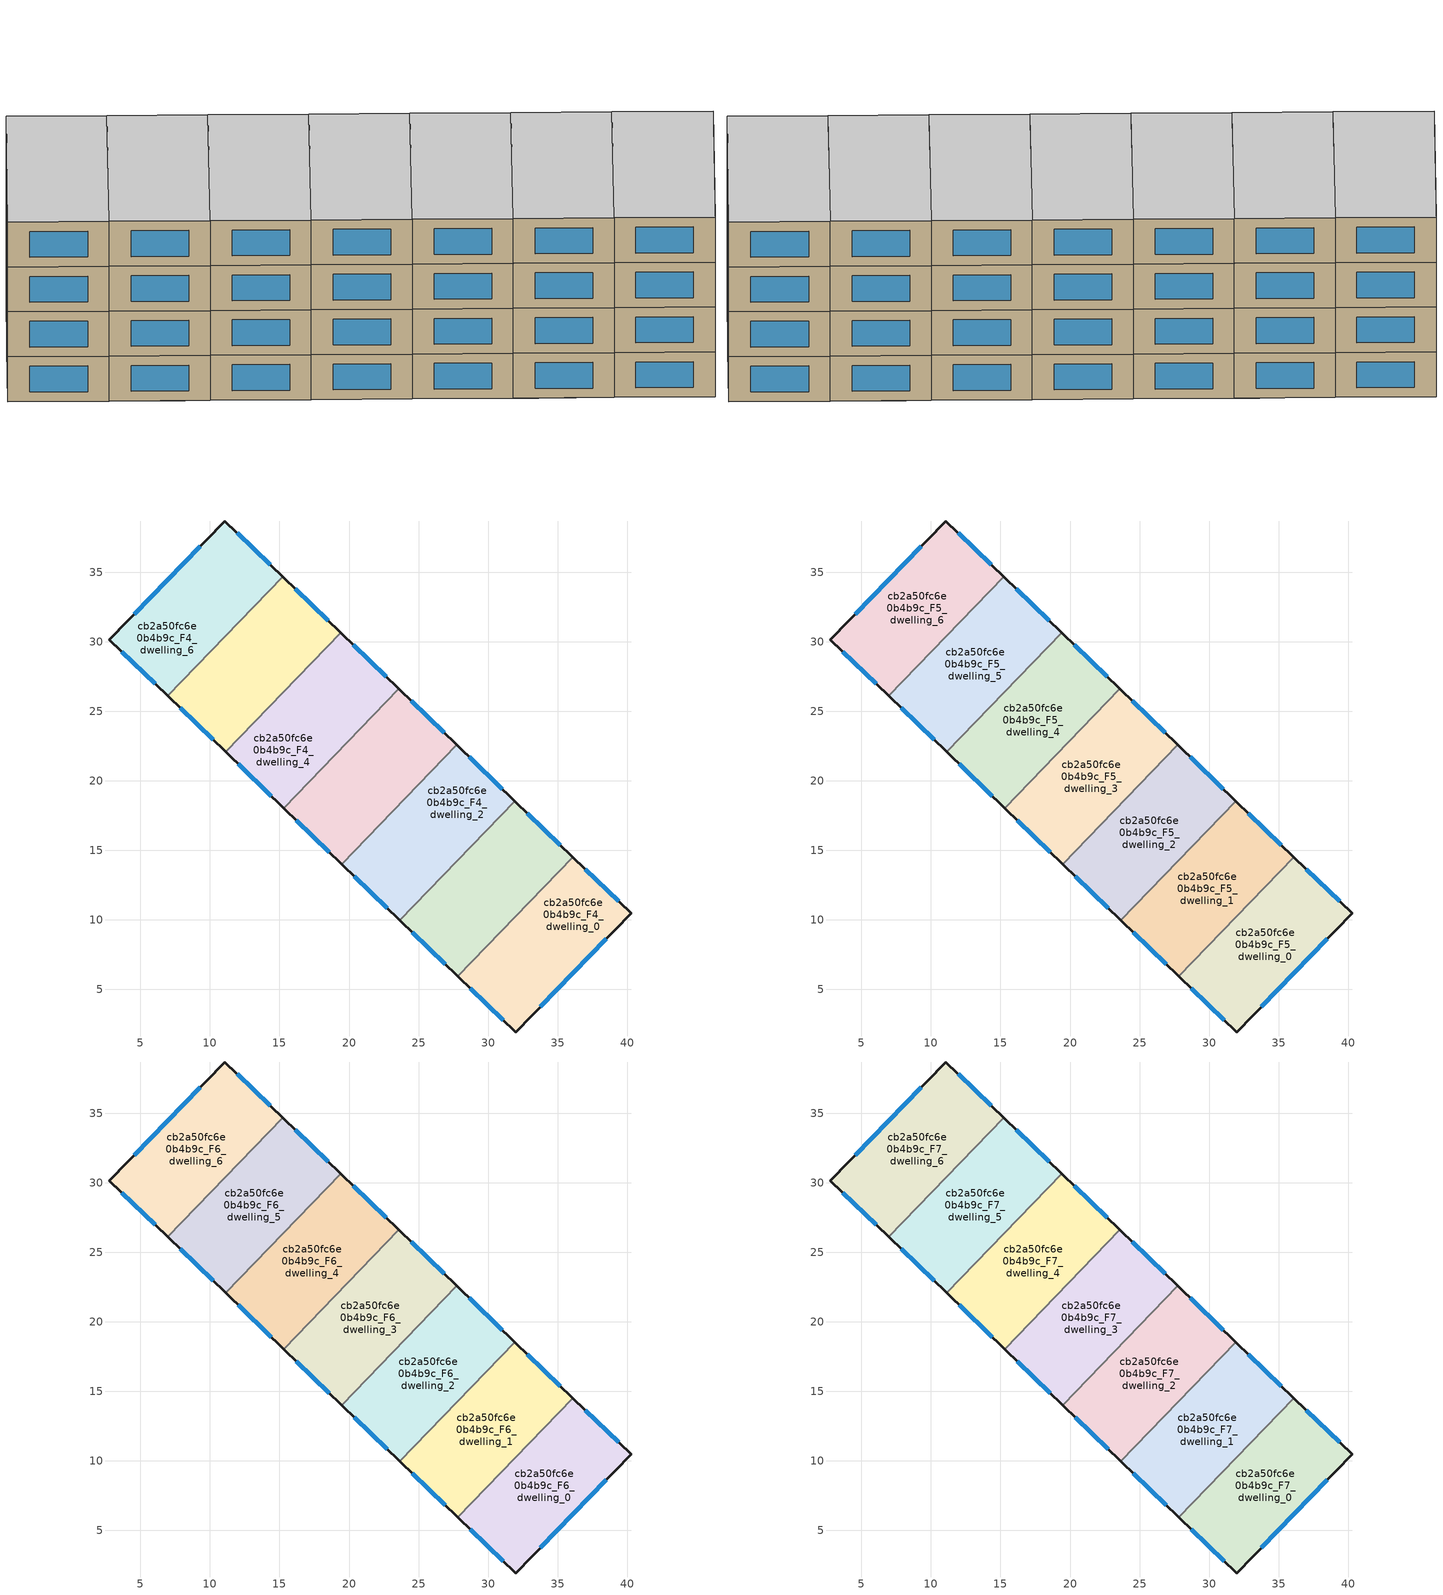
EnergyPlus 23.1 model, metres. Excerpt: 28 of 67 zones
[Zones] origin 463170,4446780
cb2a50fc6e0b4b9c_F4_dwelling_0
 floor to cb2a50fc6e0b4b9c_F3_dwelling_6 (EU_floor_Construction): 40.28,10.47 36.13,6.21 31.96,10.24 36.09,14.52 z12
 floor to cb2a50fc6e0b4b9c_F3_dwelling_7 (EU_floor_Construction): 36.13,6.21 31.97,1.94 27.82,5.96 31.96,10.24 z12
 wall outside (EU_wall_Construction): 27.82,5.96 31.97,1.94 40.28,10.47 36.09,14.52 z12:15
 wall to cb2a50fc6e0b4b9c_F4_dwelling_1 (EU_wall_Construction): 36.09,14.52 27.82,5.96 z12:15
 window (EU_Window_Construction): 33.75,3.77 38.5,8.64 / 28.71,5.1 31.08,2.8 / 39.39,11.34 36.99,13.65 z12.64:14.36
cb2a50fc6e0b4b9c_F4_dwelling_1
 floor to cb2a50fc6e0b4b9c_F3_dwelling_7 (EU_floor_Construction): 31.96,10.24 27.82,5.96 24.69,8.98 28.83,13.26 z12
 floor to cb2a50fc6e0b4b9c_F3_dwelling_6 (EU_floor_Construction): 36.09,14.52 31.96,10.24 28.83,13.26 32.96,17.54 z12
 floor to cb2a50fc6e0b4b9c_F3_dwelling_5 (EU_floor_Construction): 28.83,13.26 24.69,8.98 23.65,9.99 27.78,14.27 z12
 floor adiabatic (EU_floor_Construction): 32.96,17.54 28.83,13.26 27.78,14.27 31.92,18.55 z12
 wall outside (EU_wall_Construction): 23.65,9.99 27.82,5.96 / 36.09,14.52 31.92,18.55 z12:15
 wall to cb2a50fc6e0b4b9c_F4_dwelling_2 (EU_wall_Construction): 31.92,18.55 23.65,9.99 z12:15
 window (EU_Window_Construction): 24.54,9.12 26.93,6.82 / 35.2,15.38 32.81,17.69 z12.64:14.36
cb2a50fc6e0b4b9c_F4_dwelling_2
 floor to cb2a50fc6e0b4b9c_F3_dwelling_4 (EU_floor_Construction): 31.92,18.55 27.78,14.27 23.61,18.3 27.75,22.58 z12
 floor to cb2a50fc6e0b4b9c_F3_dwelling_5 (EU_floor_Construction): 27.78,14.27 23.65,9.99 19.48,14.02 23.61,18.3 z12
 wall outside (EU_wall_Construction): 19.48,14.02 23.65,9.99 / 31.92,18.55 27.75,22.58 z12:15
 wall to cb2a50fc6e0b4b9c_F4_dwelling_3 (EU_wall_Construction): 27.75,22.58 19.48,14.02 z12:15
 window (EU_Window_Construction): 20.37,13.15 22.75,10.85 / 31.03,19.41 28.64,21.72 z12.64:14.36
cb2a50fc6e0b4b9c_F4_dwelling_3
 floor to cb2a50fc6e0b4b9c_F3_dwelling_3 (EU_floor_Construction): 21.53,20.31 17.39,16.03 15.3,18.05 19.44,22.33 z12
 floor to cb2a50fc6e0b4b9c_F3_dwelling_2 (EU_floor_Construction): 25.66,24.59 21.53,20.31 19.44,22.33 23.58,26.61 z12
 floor to cb2a50fc6e0b4b9c_F3_dwelling_4 (EU_floor_Construction): 27.75,22.58 23.61,18.3 21.53,20.31 25.66,24.59 z12
 floor to cb2a50fc6e0b4b9c_F3_dwelling_5 (EU_floor_Construction): 23.61,18.3 19.48,14.02 17.39,16.03 21.53,20.31 z12
 wall outside (EU_wall_Construction): 15.3,18.05 19.48,14.02 / 27.75,22.58 23.58,26.61 z12:15
 wall to cb2a50fc6e0b4b9c_F4_dwelling_4 (EU_wall_Construction): 23.58,26.61 15.3,18.05 z12:15
 window (EU_Window_Construction): 16.2,17.18 18.58,14.88 / 26.86,23.44 24.47,25.75 z12.64:14.36
cb2a50fc6e0b4b9c_F4_dwelling_4
 floor to cb2a50fc6e0b4b9c_F3_dwelling_2 (EU_floor_Construction): 23.58,26.61 19.44,22.33 15.27,26.36 19.4,30.64 z12
 floor to cb2a50fc6e0b4b9c_F3_dwelling_3 (EU_floor_Construction): 19.44,22.33 15.3,18.05 11.13,22.08 15.27,26.36 z12
 wall outside (EU_wall_Construction): 11.13,22.08 15.3,18.05 / 23.58,26.61 19.4,30.64 z12:15
 wall to cb2a50fc6e0b4b9c_F4_dwelling_5 (EU_wall_Construction): 19.4,30.64 11.13,22.08 z12:15
 window (EU_Window_Construction): 12.02,21.21 14.41,18.91 / 22.68,27.47 20.3,29.78 z12.64:14.36
cb2a50fc6e0b4b9c_F4_dwelling_5
 floor to cb2a50fc6e0b4b9c_F3_dwelling_2 (EU_floor_Construction): 19.4,30.64 15.27,26.36 14.22,27.37 18.36,31.65 z12
 floor to cb2a50fc6e0b4b9c_F3_dwelling_3 (EU_floor_Construction): 15.27,26.36 11.13,22.08 10.09,23.08 14.22,27.37 z12
 floor adiabatic (EU_floor_Construction): 18.36,31.65 10.09,23.08 6.96,26.11 15.23,34.67 19.4,30.64 z12
 wall outside (EU_wall_Construction): 6.96,26.11 11.13,22.08 / 19.4,30.64 15.23,34.67 z12:15
 wall to cb2a50fc6e0b4b9c_F4_dwelling_6 (EU_wall_Construction): 15.23,34.67 6.96,26.11 z12:15
 window (EU_Window_Construction): 7.85,25.24 10.24,22.94 / 18.51,31.5 16.13,33.81 z12.64:14.36
cb2a50fc6e0b4b9c_F4_dwelling_6
 floor to cb2a50fc6e0b4b9c_F3_dwelling_1 (EU_floor_Construction): 11.09,30.38 6.96,26.11 2.77,30.16 6.92,34.41 z12
 floor to cb2a50fc6e0b4b9c_F3_dwelling_0 (EU_floor_Construction): 15.23,34.67 11.09,30.38 6.92,34.41 11.08,38.68 z12
 wall outside (EU_wall_Construction): 15.23,34.67 11.08,38.68 2.77,30.16 6.96,26.11 z12:15
 window (EU_Window_Construction): 3.67,29.29 6.06,26.97 / 9.3,36.86 4.55,31.98 / 14.34,35.53 11.97,37.82 z12.64:14.36
cb2a50fc6e0b4b9c_F5_dwelling_0
 floor to cb2a50fc6e0b4b9c_F4_dwelling_0 (EU_floor_Construction): 40.28,10.47 31.97,1.94 27.82,5.96 36.09,14.52 z15
 wall outside (EU_wall_Construction): 27.82,5.96 31.97,1.94 40.28,10.47 36.09,14.52 z15:18
 wall to cb2a50fc6e0b4b9c_F5_dwelling_1 (EU_wall_Construction): 36.09,14.52 27.82,5.96 z15:18
 window (EU_Window_Construction): 33.75,3.77 38.5,8.64 / 28.71,5.1 31.08,2.8 / 39.39,11.34 36.99,13.65 z15.64:17.36
cb2a50fc6e0b4b9c_F5_dwelling_1
 floor to cb2a50fc6e0b4b9c_F4_dwelling_1 (EU_floor_Construction): 36.09,14.52 27.82,5.96 23.65,9.99 31.92,18.55 z15
 wall outside (EU_wall_Construction): 23.65,9.99 27.82,5.96 / 36.09,14.52 31.92,18.55 z15:18
 wall to cb2a50fc6e0b4b9c_F5_dwelling_2 (EU_wall_Construction): 31.92,18.55 23.65,9.99 z15:18
 window (EU_Window_Construction): 24.54,9.12 26.93,6.82 / 35.2,15.38 32.81,17.69 z15.64:17.36
cb2a50fc6e0b4b9c_F5_dwelling_2
 floor to cb2a50fc6e0b4b9c_F4_dwelling_2 (EU_floor_Construction): 31.92,18.55 23.65,9.99 19.48,14.02 27.75,22.58 z15
 wall outside (EU_wall_Construction): 19.48,14.02 23.65,9.99 / 31.92,18.55 27.75,22.58 z15:18
 wall to cb2a50fc6e0b4b9c_F5_dwelling_3 (EU_wall_Construction): 27.75,22.58 19.48,14.02 z15:18
 window (EU_Window_Construction): 20.37,13.15 22.75,10.85 / 31.03,19.41 28.64,21.72 z15.64:17.36
cb2a50fc6e0b4b9c_F5_dwelling_3
 floor to cb2a50fc6e0b4b9c_F4_dwelling_3 (EU_floor_Construction): 27.75,22.58 19.48,14.02 15.3,18.05 23.58,26.61 z15
 wall outside (EU_wall_Construction): 15.3,18.05 19.48,14.02 / 27.75,22.58 23.58,26.61 z15:18
 wall to cb2a50fc6e0b4b9c_F5_dwelling_4 (EU_wall_Construction): 23.58,26.61 15.3,18.05 z15:18
 window (EU_Window_Construction): 16.2,17.18 18.58,14.88 / 26.86,23.44 24.47,25.75 z15.64:17.36
cb2a50fc6e0b4b9c_F5_dwelling_4
 floor to cb2a50fc6e0b4b9c_F4_dwelling_4 (EU_floor_Construction): 23.58,26.61 15.3,18.05 11.13,22.08 19.4,30.64 z15
 wall outside (EU_wall_Construction): 11.13,22.08 15.3,18.05 / 23.58,26.61 19.4,30.64 z15:18
 wall to cb2a50fc6e0b4b9c_F5_dwelling_5 (EU_wall_Construction): 19.4,30.64 11.13,22.08 z15:18
 window (EU_Window_Construction): 12.02,21.21 14.41,18.91 / 22.68,27.47 20.3,29.78 z15.64:17.36
cb2a50fc6e0b4b9c_F5_dwelling_5
 floor to cb2a50fc6e0b4b9c_F4_dwelling_5 (EU_floor_Construction): 19.4,30.64 11.13,22.08 6.96,26.11 15.23,34.67 z15
 wall outside (EU_wall_Construction): 6.96,26.11 11.13,22.08 / 19.4,30.64 15.23,34.67 z15:18
 wall to cb2a50fc6e0b4b9c_F5_dwelling_6 (EU_wall_Construction): 15.23,34.67 6.96,26.11 z15:18
 window (EU_Window_Construction): 7.85,25.24 10.24,22.94 / 18.51,31.5 16.13,33.81 z15.64:17.36
cb2a50fc6e0b4b9c_F5_dwelling_6
 floor to cb2a50fc6e0b4b9c_F4_dwelling_6 (EU_floor_Construction): 15.23,34.67 6.96,26.11 2.77,30.16 11.08,38.68 z15
 wall outside (EU_wall_Construction): 15.23,34.67 11.08,38.68 2.77,30.16 6.96,26.11 z15:18
 window (EU_Window_Construction): 3.67,29.29 6.06,26.97 / 9.3,36.86 4.55,31.98 / 14.34,35.53 11.97,37.82 z15.64:17.36
cb2a50fc6e0b4b9c_F6_dwelling_0
 floor to cb2a50fc6e0b4b9c_F5_dwelling_0 (EU_floor_Construction): 40.28,10.47 31.97,1.94 27.82,5.96 36.09,14.52 z18
 wall outside (EU_wall_Construction): 27.82,5.96 31.97,1.94 40.28,10.47 36.09,14.52 z18:21
 wall to cb2a50fc6e0b4b9c_F6_dwelling_1 (EU_wall_Construction): 36.09,14.52 27.82,5.96 z18:21
 window (EU_Window_Construction): 33.75,3.77 38.5,8.64 / 28.71,5.1 31.08,2.8 / 39.39,11.34 36.99,13.65 z18.64:20.36
cb2a50fc6e0b4b9c_F6_dwelling_1
 floor to cb2a50fc6e0b4b9c_F5_dwelling_1 (EU_floor_Construction): 36.09,14.52 27.82,5.96 23.65,9.99 31.92,18.55 z18
 wall outside (EU_wall_Construction): 23.65,9.99 27.82,5.96 / 36.09,14.52 31.92,18.55 z18:21
 wall to cb2a50fc6e0b4b9c_F6_dwelling_2 (EU_wall_Construction): 31.92,18.55 23.65,9.99 z18:21
 window (EU_Window_Construction): 24.54,9.12 26.93,6.82 / 35.2,15.38 32.81,17.69 z18.64:20.36
cb2a50fc6e0b4b9c_F6_dwelling_2
 floor to cb2a50fc6e0b4b9c_F5_dwelling_2 (EU_floor_Construction): 31.92,18.55 23.65,9.99 19.48,14.02 27.75,22.58 z18
 wall outside (EU_wall_Construction): 19.48,14.02 23.65,9.99 / 31.92,18.55 27.75,22.58 z18:21
 wall to cb2a50fc6e0b4b9c_F6_dwelling_3 (EU_wall_Construction): 27.75,22.58 19.48,14.02 z18:21
 window (EU_Window_Construction): 20.37,13.15 22.75,10.85 / 31.03,19.41 28.64,21.72 z18.64:20.36
cb2a50fc6e0b4b9c_F6_dwelling_3
 floor to cb2a50fc6e0b4b9c_F5_dwelling_3 (EU_floor_Construction): 27.75,22.58 19.48,14.02 15.3,18.05 23.58,26.61 z18
 wall outside (EU_wall_Construction): 15.3,18.05 19.48,14.02 / 27.75,22.58 23.58,26.61 z18:21
 wall to cb2a50fc6e0b4b9c_F6_dwelling_4 (EU_wall_Construction): 23.58,26.61 15.3,18.05 z18:21
 window (EU_Window_Construction): 16.2,17.18 18.58,14.88 / 26.86,23.44 24.47,25.75 z18.64:20.36
cb2a50fc6e0b4b9c_F6_dwelling_4
 floor to cb2a50fc6e0b4b9c_F5_dwelling_4 (EU_floor_Construction): 23.58,26.61 15.3,18.05 11.13,22.08 19.4,30.64 z18
 wall outside (EU_wall_Construction): 11.13,22.08 15.3,18.05 / 23.58,26.61 19.4,30.64 z18:21
 wall to cb2a50fc6e0b4b9c_F6_dwelling_5 (EU_wall_Construction): 19.4,30.64 11.13,22.08 z18:21
 window (EU_Window_Construction): 12.02,21.21 14.41,18.91 / 22.68,27.47 20.3,29.78 z18.64:20.36
cb2a50fc6e0b4b9c_F6_dwelling_5
 floor to cb2a50fc6e0b4b9c_F5_dwelling_5 (EU_floor_Construction): 19.4,30.64 11.13,22.08 6.96,26.11 15.23,34.67 z18
 wall outside (EU_wall_Construction): 6.96,26.11 11.13,22.08 / 19.4,30.64 15.23,34.67 z18:21
 wall to cb2a50fc6e0b4b9c_F6_dwelling_6 (EU_wall_Construction): 15.23,34.67 6.96,26.11 z18:21
 window (EU_Window_Construction): 7.85,25.24 10.24,22.94 / 18.51,31.5 16.13,33.81 z18.64:20.36
cb2a50fc6e0b4b9c_F6_dwelling_6
 floor to cb2a50fc6e0b4b9c_F5_dwelling_6 (EU_floor_Construction): 15.23,34.67 6.96,26.11 2.77,30.16 11.08,38.68 z18
 wall outside (EU_wall_Construction): 15.23,34.67 11.08,38.68 2.77,30.16 6.96,26.11 z18:21
 window (EU_Window_Construction): 3.67,29.29 6.06,26.97 / 9.3,36.86 4.55,31.98 / 14.34,35.53 11.97,37.82 z18.64:20.36
cb2a50fc6e0b4b9c_F7_dwelling_0
 floor to cb2a50fc6e0b4b9c_F6_dwelling_0 (EU_floor_Construction): 40.28,10.47 31.97,1.94 27.82,5.96 36.09,14.52 z21
 wall outside (EU_wall_Construction): 27.82,5.96 31.97,1.94 40.28,10.47 36.09,14.52 z21:24
 wall to cb2a50fc6e0b4b9c_F7_dwelling_1 (EU_wall_Construction): 36.09,14.52 27.82,5.96 z21:24
 window (EU_Window_Construction): 33.75,3.77 38.5,8.64 / 28.71,5.1 31.08,2.8 / 39.39,11.34 36.99,13.65 z21.64:23.36
 ceiling to cb2a50fc6e0b4b9c_F8_dwelling_0 (EU_floor_Construction): 31.97,1.94 40.28,10.47 36.09,14.52 27.82,5.96 z24
cb2a50fc6e0b4b9c_F7_dwelling_1
 floor to cb2a50fc6e0b4b9c_F6_dwelling_1 (EU_floor_Construction): 36.09,14.52 27.82,5.96 23.65,9.99 31.92,18.55 z21
 wall outside (EU_wall_Construction): 23.65,9.99 27.82,5.96 / 36.09,14.52 31.92,18.55 z21:24
 wall to cb2a50fc6e0b4b9c_F7_dwelling_2 (EU_wall_Construction): 31.92,18.55 23.65,9.99 z21:24
 window (EU_Window_Construction): 24.54,9.12 26.93,6.82 / 35.2,15.38 32.81,17.69 z21.64:23.36
 ceiling to cb2a50fc6e0b4b9c_F8_dwelling_1 (EU_floor_Construction): 27.82,5.96 36.09,14.52 31.92,18.55 23.65,9.99 z24
cb2a50fc6e0b4b9c_F7_dwelling_2
 floor to cb2a50fc6e0b4b9c_F6_dwelling_2 (EU_floor_Construction): 31.92,18.55 23.65,9.99 19.48,14.02 27.75,22.58 z21
 wall outside (EU_wall_Construction): 19.48,14.02 23.65,9.99 / 31.92,18.55 27.75,22.58 z21:24
 wall to cb2a50fc6e0b4b9c_F7_dwelling_3 (EU_wall_Construction): 27.75,22.58 19.48,14.02 z21:24
 window (EU_Window_Construction): 20.37,13.15 22.75,10.85 / 31.03,19.41 28.64,21.72 z21.64:23.36
 ceiling to cb2a50fc6e0b4b9c_F8_dwelling_2 (EU_floor_Construction): 23.65,9.99 31.92,18.55 27.75,22.58 19.48,14.02 z24
cb2a50fc6e0b4b9c_F7_dwelling_3
 floor to cb2a50fc6e0b4b9c_F6_dwelling_3 (EU_floor_Construction): 27.75,22.58 19.48,14.02 15.3,18.05 23.58,26.61 z21
 wall outside (EU_wall_Construction): 15.3,18.05 19.48,14.02 / 27.75,22.58 23.58,26.61 z21:24
 wall to cb2a50fc6e0b4b9c_F7_dwelling_4 (EU_wall_Construction): 23.58,26.61 15.3,18.05 z21:24
 window (EU_Window_Construction): 16.2,17.18 18.58,14.88 / 26.86,23.44 24.47,25.75 z21.64:23.36
 ceiling to cb2a50fc6e0b4b9c_F8_dwelling_3 (EU_floor_Construction): 19.48,14.02 27.75,22.58 23.58,26.61 15.3,18.05 z24
cb2a50fc6e0b4b9c_F7_dwelling_4
 floor to cb2a50fc6e0b4b9c_F6_dwelling_4 (EU_floor_Construction): 23.58,26.61 15.3,18.05 11.13,22.08 19.4,30.64 z21
 wall outside (EU_wall_Construction): 11.13,22.08 15.3,18.05 / 23.58,26.61 19.4,30.64 z21:24
 wall to cb2a50fc6e0b4b9c_F7_dwelling_5 (EU_wall_Construction): 19.4,30.64 11.13,22.08 z21:24
 window (EU_Window_Construction): 12.02,21.21 14.41,18.91 / 22.68,27.47 20.3,29.78 z21.64:23.36
 ceiling to cb2a50fc6e0b4b9c_F8_dwelling_4 (EU_floor_Construction): 15.3,18.05 23.58,26.61 19.4,30.64 11.13,22.08 z24
cb2a50fc6e0b4b9c_F7_dwelling_5
 floor to cb2a50fc6e0b4b9c_F6_dwelling_5 (EU_floor_Construction): 19.4,30.64 11.13,22.08 6.96,26.11 15.23,34.67 z21
 wall outside (EU_wall_Construction): 6.96,26.11 11.13,22.08 / 19.4,30.64 15.23,34.67 z21:24
 wall to cb2a50fc6e0b4b9c_F7_dwelling_6 (EU_wall_Construction): 15.23,34.67 6.96,26.11 z21:24
 window (EU_Window_Construction): 7.85,25.24 10.24,22.94 / 18.51,31.5 16.13,33.81 z21.64:23.36
 ceiling to cb2a50fc6e0b4b9c_F8_dwelling_5 (EU_floor_Construction): 11.13,22.08 19.4,30.64 15.23,34.67 6.96,26.11 z24
cb2a50fc6e0b4b9c_F7_dwelling_6
 floor to cb2a50fc6e0b4b9c_F6_dwelling_6 (EU_floor_Construction): 15.23,34.67 6.96,26.11 2.77,30.16 11.08,38.68 z21
 wall outside (EU_wall_Construction): 15.23,34.67 11.08,38.68 2.77,30.16 6.96,26.11 z21:24
 window (EU_Window_Construction): 3.67,29.29 6.06,26.97 / 9.3,36.86 4.55,31.98 / 14.34,35.53 11.97,37.82 z21.64:23.36
 ceiling to cb2a50fc6e0b4b9c_F8_dwelling_6 (EU_floor_Construction): 6.96,26.11 15.23,34.67 11.08,38.68 2.77,30.16 z24
[Building]
EU S2 Campaign: North Axis=0; Terrain=City; Solar Distribution=FullExterior
[Site:Location]
Yerevan-Zvartnots.Intl.AP: Latitude=40.15; Longitude=44.383; Time Zone=4; Elevation=854
[SizingPeriod:WeatherFileDays]
AnnualSizingPeriod: Begin Month=1; Begin Day of Month=1; End Month=12; End Day of Month=31; Day of Week for Start Day=Monday; Use Weather File Daylight Saving Period=No; Use Weather File Rain and Snow Indicators=No
[MATERIAL]
EU_InternalMass_Material: Roughness=MediumRough; Thickness=0.1; Conductivity=1; Density=1800; Specific Heat=900; Thermal Absorptance=0.9; Solar Absorptance=0.7; Visible Absorptance=0.7
[MATERIAL:NOMASS] Roughness=MediumRough; Thermal Absorptance=0.9; Solar Absorptance=0.7; Visible Absorptance=0.7
Name | Thermal Resistance
EU_wall_NoMass | 1.05043
EU_floor_NoMass | 0.478065
[WINDOWMATERIAL:SIMPLEGLAZINGSYSTEM]
EU_Window_SimpleGlazing: UFactor=2.5566; Solar Heat Gain Coefficient=0.75; Visible Transmittance=0.75
[CONSTRUCTION]
EU_wall_Construction: EU_wall_NoMass
EU_floor_Construction: EU_floor_NoMass
EU_Window_Construction: EU_Window_SimpleGlazing
EU_InternalMass_Construction: EU_InternalMass_Material
[ZONE] Type=1; Multiplier=1; Ceiling Height=autocalculate; Floor Area=autocalculate; Part of Total Floor Area=Yes
Name | Volume
cb2a50fc6e0b4b9c_F4_dwelling_0; cb2a50fc6e0b4b9c_F5_dwelling_0; cb2a50fc6e0b4b9c_F6_dwelling_0; cb2a50fc6e0b4b9c_F7_dwelling_0 | 207.219
cb2a50fc6e0b4b9c_F4_dwelling_1; cb2a50fc6e0b4b9c_F5_dwelling_1; cb2a50fc6e0b4b9c_F6_dwelling_1; cb2a50fc6e0b4b9c_F7_dwelling_1; cb2a50fc6e0b4b9c_F4_dwelling_5; cb2a50fc6e0b4b9c_F5_dwelling_5; cb2a50fc6e0b4b9c_F6_dwelling_5; cb2a50fc6e0b4b9c_F7_dwelling_5 | 207.208
cb2a50fc6e0b4b9c_F4_dwelling_2; cb2a50fc6e0b4b9c_F5_dwelling_2; cb2a50fc6e0b4b9c_F6_dwelling_2; cb2a50fc6e0b4b9c_F7_dwelling_2; cb2a50fc6e0b4b9c_F4_dwelling_4; cb2a50fc6e0b4b9c_F5_dwelling_4; cb2a50fc6e0b4b9c_F6_dwelling_4; cb2a50fc6e0b4b9c_F7_dwelling_4 | 207.233
cb2a50fc6e0b4b9c_F4_dwelling_3; cb2a50fc6e0b4b9c_F5_dwelling_3; cb2a50fc6e0b4b9c_F6_dwelling_3; cb2a50fc6e0b4b9c_F7_dwelling_3 | 207.234
cb2a50fc6e0b4b9c_F4_dwelling_6; cb2a50fc6e0b4b9c_F5_dwelling_6; cb2a50fc6e0b4b9c_F6_dwelling_6; cb2a50fc6e0b4b9c_F7_dwelling_6 | 207.218
[INTERNALMASS] Construction=EU_InternalMass_Construction
Name | Zone or ZoneList | Surface Area
cb2a50fc6e0b4b9c_F4_dwelling_0_EU_InternalMass | cb2a50fc6e0b4b9c_F4_dwelling_0 | 69.0729
cb2a50fc6e0b4b9c_F4_dwelling_1_EU_InternalMass | cb2a50fc6e0b4b9c_F4_dwelling_1 | 69.0692
cb2a50fc6e0b4b9c_F4_dwelling_2_EU_InternalMass | cb2a50fc6e0b4b9c_F4_dwelling_2 | 69.0775
cb2a50fc6e0b4b9c_F4_dwelling_3_EU_InternalMass | cb2a50fc6e0b4b9c_F4_dwelling_3 | 69.0778
cb2a50fc6e0b4b9c_F4_dwelling_4_EU_InternalMass | cb2a50fc6e0b4b9c_F4_dwelling_4 | 69.0775
cb2a50fc6e0b4b9c_F4_dwelling_5_EU_InternalMass | cb2a50fc6e0b4b9c_F4_dwelling_5 | 69.0692
cb2a50fc6e0b4b9c_F4_dwelling_6_EU_InternalMass | cb2a50fc6e0b4b9c_F4_dwelling_6 | 69.0729
cb2a50fc6e0b4b9c_F5_dwelling_0_EU_InternalMass | cb2a50fc6e0b4b9c_F5_dwelling_0 | 69.0729
cb2a50fc6e0b4b9c_F5_dwelling_1_EU_InternalMass | cb2a50fc6e0b4b9c_F5_dwelling_1 | 69.0692
cb2a50fc6e0b4b9c_F5_dwelling_2_EU_InternalMass | cb2a50fc6e0b4b9c_F5_dwelling_2 | 69.0775
cb2a50fc6e0b4b9c_F5_dwelling_3_EU_InternalMass | cb2a50fc6e0b4b9c_F5_dwelling_3 | 69.0778
cb2a50fc6e0b4b9c_F5_dwelling_4_EU_InternalMass | cb2a50fc6e0b4b9c_F5_dwelling_4 | 69.0775
cb2a50fc6e0b4b9c_F5_dwelling_5_EU_InternalMass | cb2a50fc6e0b4b9c_F5_dwelling_5 | 69.0692
cb2a50fc6e0b4b9c_F5_dwelling_6_EU_InternalMass | cb2a50fc6e0b4b9c_F5_dwelling_6 | 69.0729
cb2a50fc6e0b4b9c_F6_dwelling_0_EU_InternalMass | cb2a50fc6e0b4b9c_F6_dwelling_0 | 69.0729
cb2a50fc6e0b4b9c_F6_dwelling_1_EU_InternalMass | cb2a50fc6e0b4b9c_F6_dwelling_1 | 69.0692
cb2a50fc6e0b4b9c_F6_dwelling_2_EU_InternalMass | cb2a50fc6e0b4b9c_F6_dwelling_2 | 69.0775
cb2a50fc6e0b4b9c_F6_dwelling_3_EU_InternalMass | cb2a50fc6e0b4b9c_F6_dwelling_3 | 69.0778
cb2a50fc6e0b4b9c_F6_dwelling_4_EU_InternalMass | cb2a50fc6e0b4b9c_F6_dwelling_4 | 69.0775
cb2a50fc6e0b4b9c_F6_dwelling_5_EU_InternalMass | cb2a50fc6e0b4b9c_F6_dwelling_5 | 69.0692
cb2a50fc6e0b4b9c_F6_dwelling_6_EU_InternalMass | cb2a50fc6e0b4b9c_F6_dwelling_6 | 69.0729
cb2a50fc6e0b4b9c_F7_dwelling_0_EU_InternalMass | cb2a50fc6e0b4b9c_F7_dwelling_0 | 69.0729
cb2a50fc6e0b4b9c_F7_dwelling_1_EU_InternalMass | cb2a50fc6e0b4b9c_F7_dwelling_1 | 69.0692
cb2a50fc6e0b4b9c_F7_dwelling_2_EU_InternalMass | cb2a50fc6e0b4b9c_F7_dwelling_2 | 69.0775
cb2a50fc6e0b4b9c_F7_dwelling_3_EU_InternalMass | cb2a50fc6e0b4b9c_F7_dwelling_3 | 69.0778
cb2a50fc6e0b4b9c_F7_dwelling_4_EU_InternalMass | cb2a50fc6e0b4b9c_F7_dwelling_4 | 69.0775
cb2a50fc6e0b4b9c_F7_dwelling_5_EU_InternalMass | cb2a50fc6e0b4b9c_F7_dwelling_5 | 69.0692
cb2a50fc6e0b4b9c_F7_dwelling_6_EU_InternalMass | cb2a50fc6e0b4b9c_F7_dwelling_6 | 69.0729
[OTHEREQUIPMENT] Fuel Type=Electricity; Design Level Calculation Method=Watts/Area; Power per Zone Floor Area=1; Fraction Latent=0; Fraction Radiant=0; Fraction Lost=0; Carbon Dioxide Generation Rate=0; EndUse Subcategory=EU_Step8_InternalGains
Name | Zone or ZoneList or Space or SpaceList | Schedule
EU_Step8_InternalGain_cb2a50fc6e0b4b9c_F4_dwelling_0_f000 | cb2a50fc6e0b4b9c_F4_dwelling_0 | EU_Step8_GainSchedule_cb2a50fc6e0b4b9c_F4_dwelling_0_f000
EU_Step8_InternalGain_cb2a50fc6e0b4b9c_F4_dwelling_1_f000 | cb2a50fc6e0b4b9c_F4_dwelling_1 | EU_Step8_GainSchedule_cb2a50fc6e0b4b9c_F4_dwelling_1_f000
EU_Step8_InternalGain_cb2a50fc6e0b4b9c_F4_dwelling_2_f000 | cb2a50fc6e0b4b9c_F4_dwelling_2 | EU_Step8_GainSchedule_cb2a50fc6e0b4b9c_F4_dwelling_2_f000
EU_Step8_InternalGain_cb2a50fc6e0b4b9c_F4_dwelling_3_f000 | cb2a50fc6e0b4b9c_F4_dwelling_3 | EU_Step8_GainSchedule_cb2a50fc6e0b4b9c_F4_dwelling_3_f000
EU_Step8_InternalGain_cb2a50fc6e0b4b9c_F4_dwelling_4_f000 | cb2a50fc6e0b4b9c_F4_dwelling_4 | EU_Step8_GainSchedule_cb2a50fc6e0b4b9c_F4_dwelling_4_f000
EU_Step8_InternalGain_cb2a50fc6e0b4b9c_F4_dwelling_5_f000 | cb2a50fc6e0b4b9c_F4_dwelling_5 | EU_Step8_GainSchedule_cb2a50fc6e0b4b9c_F4_dwelling_5_f000
EU_Step8_InternalGain_cb2a50fc6e0b4b9c_F4_dwelling_6_f000 | cb2a50fc6e0b4b9c_F4_dwelling_6 | EU_Step8_GainSchedule_cb2a50fc6e0b4b9c_F4_dwelling_6_f000
EU_Step8_InternalGain_cb2a50fc6e0b4b9c_F5_dwelling_0_f000 | cb2a50fc6e0b4b9c_F5_dwelling_0 | EU_Step8_GainSchedule_cb2a50fc6e0b4b9c_F5_dwelling_0_f000
EU_Step8_InternalGain_cb2a50fc6e0b4b9c_F5_dwelling_1_f000 | cb2a50fc6e0b4b9c_F5_dwelling_1 | EU_Step8_GainSchedule_cb2a50fc6e0b4b9c_F5_dwelling_1_f000
EU_Step8_InternalGain_cb2a50fc6e0b4b9c_F5_dwelling_2_f000 | cb2a50fc6e0b4b9c_F5_dwelling_2 | EU_Step8_GainSchedule_cb2a50fc6e0b4b9c_F5_dwelling_2_f000
EU_Step8_InternalGain_cb2a50fc6e0b4b9c_F5_dwelling_3_f000 | cb2a50fc6e0b4b9c_F5_dwelling_3 | EU_Step8_GainSchedule_cb2a50fc6e0b4b9c_F5_dwelling_3_f000
EU_Step8_InternalGain_cb2a50fc6e0b4b9c_F5_dwelling_4_f000 | cb2a50fc6e0b4b9c_F5_dwelling_4 | EU_Step8_GainSchedule_cb2a50fc6e0b4b9c_F5_dwelling_4_f000
EU_Step8_InternalGain_cb2a50fc6e0b4b9c_F5_dwelling_5_f000 | cb2a50fc6e0b4b9c_F5_dwelling_5 | EU_Step8_GainSchedule_cb2a50fc6e0b4b9c_F5_dwelling_5_f000
EU_Step8_InternalGain_cb2a50fc6e0b4b9c_F5_dwelling_6_f000 | cb2a50fc6e0b4b9c_F5_dwelling_6 | EU_Step8_GainSchedule_cb2a50fc6e0b4b9c_F5_dwelling_6_f000
EU_Step8_InternalGain_cb2a50fc6e0b4b9c_F6_dwelling_0_f000 | cb2a50fc6e0b4b9c_F6_dwelling_0 | EU_Step8_GainSchedule_cb2a50fc6e0b4b9c_F6_dwelling_0_f000
EU_Step8_InternalGain_cb2a50fc6e0b4b9c_F6_dwelling_1_f000 | cb2a50fc6e0b4b9c_F6_dwelling_1 | EU_Step8_GainSchedule_cb2a50fc6e0b4b9c_F6_dwelling_1_f000
EU_Step8_InternalGain_cb2a50fc6e0b4b9c_F6_dwelling_2_f000 | cb2a50fc6e0b4b9c_F6_dwelling_2 | EU_Step8_GainSchedule_cb2a50fc6e0b4b9c_F6_dwelling_2_f000
EU_Step8_InternalGain_cb2a50fc6e0b4b9c_F6_dwelling_3_f000 | cb2a50fc6e0b4b9c_F6_dwelling_3 | EU_Step8_GainSchedule_cb2a50fc6e0b4b9c_F6_dwelling_3_f000
EU_Step8_InternalGain_cb2a50fc6e0b4b9c_F6_dwelling_4_f000 | cb2a50fc6e0b4b9c_F6_dwelling_4 | EU_Step8_GainSchedule_cb2a50fc6e0b4b9c_F6_dwelling_4_f000
EU_Step8_InternalGain_cb2a50fc6e0b4b9c_F6_dwelling_5_f000 | cb2a50fc6e0b4b9c_F6_dwelling_5 | EU_Step8_GainSchedule_cb2a50fc6e0b4b9c_F6_dwelling_5_f000
EU_Step8_InternalGain_cb2a50fc6e0b4b9c_F6_dwelling_6_f000 | cb2a50fc6e0b4b9c_F6_dwelling_6 | EU_Step8_GainSchedule_cb2a50fc6e0b4b9c_F6_dwelling_6_f000
EU_Step8_InternalGain_cb2a50fc6e0b4b9c_F7_dwelling_0_f000 | cb2a50fc6e0b4b9c_F7_dwelling_0 | EU_Step8_GainSchedule_cb2a50fc6e0b4b9c_F7_dwelling_0_f000
EU_Step8_InternalGain_cb2a50fc6e0b4b9c_F7_dwelling_1_f000 | cb2a50fc6e0b4b9c_F7_dwelling_1 | EU_Step8_GainSchedule_cb2a50fc6e0b4b9c_F7_dwelling_1_f000
EU_Step8_InternalGain_cb2a50fc6e0b4b9c_F7_dwelling_2_f000 | cb2a50fc6e0b4b9c_F7_dwelling_2 | EU_Step8_GainSchedule_cb2a50fc6e0b4b9c_F7_dwelling_2_f000
EU_Step8_InternalGain_cb2a50fc6e0b4b9c_F7_dwelling_3_f000 | cb2a50fc6e0b4b9c_F7_dwelling_3 | EU_Step8_GainSchedule_cb2a50fc6e0b4b9c_F7_dwelling_3_f000
EU_Step8_InternalGain_cb2a50fc6e0b4b9c_F7_dwelling_4_f000 | cb2a50fc6e0b4b9c_F7_dwelling_4 | EU_Step8_GainSchedule_cb2a50fc6e0b4b9c_F7_dwelling_4_f000
EU_Step8_InternalGain_cb2a50fc6e0b4b9c_F7_dwelling_5_f000 | cb2a50fc6e0b4b9c_F7_dwelling_5 | EU_Step8_GainSchedule_cb2a50fc6e0b4b9c_F7_dwelling_5_f000
EU_Step8_InternalGain_cb2a50fc6e0b4b9c_F7_dwelling_6_f000 | cb2a50fc6e0b4b9c_F7_dwelling_6 | EU_Step8_GainSchedule_cb2a50fc6e0b4b9c_F7_dwelling_6_f000
[ZONEVENTILATION:DESIGNFLOWRATE] Schedule=EU_AlwaysOn; Design Flow Rate Calculation Method=AirChanges/Hour; Air Changes per Hour=0.557805; Ventilation Type=Natural; Fan Pressure Rise=0; Fan Total Efficiency=1; Constant Term Coefficient=1; Temperature Term Coefficient=0; Velocity Term Coefficient=0; Velocity Squared Term Coefficient=0; Minimum Indoor Temperature=-100; Maximum Indoor Temperature=100; Delta Temperature=-100; Minimum Outdoor Temperature=-100; Maximum Outdoor Temperature=100; Maximum Wind Speed=40
Name | Zone or ZoneList or Space or SpaceList
EU_ConstantAir_cb2a50fc6e0b4b9c_F4_dwelling_0 | cb2a50fc6e0b4b9c_F4_dwelling_0
EU_ConstantAir_cb2a50fc6e0b4b9c_F4_dwelling_1 | cb2a50fc6e0b4b9c_F4_dwelling_1
EU_ConstantAir_cb2a50fc6e0b4b9c_F4_dwelling_2 | cb2a50fc6e0b4b9c_F4_dwelling_2
EU_ConstantAir_cb2a50fc6e0b4b9c_F4_dwelling_3 | cb2a50fc6e0b4b9c_F4_dwelling_3
EU_ConstantAir_cb2a50fc6e0b4b9c_F4_dwelling_4 | cb2a50fc6e0b4b9c_F4_dwelling_4
EU_ConstantAir_cb2a50fc6e0b4b9c_F4_dwelling_5 | cb2a50fc6e0b4b9c_F4_dwelling_5
EU_ConstantAir_cb2a50fc6e0b4b9c_F4_dwelling_6 | cb2a50fc6e0b4b9c_F4_dwelling_6
EU_ConstantAir_cb2a50fc6e0b4b9c_F5_dwelling_0 | cb2a50fc6e0b4b9c_F5_dwelling_0
EU_ConstantAir_cb2a50fc6e0b4b9c_F5_dwelling_1 | cb2a50fc6e0b4b9c_F5_dwelling_1
EU_ConstantAir_cb2a50fc6e0b4b9c_F5_dwelling_2 | cb2a50fc6e0b4b9c_F5_dwelling_2
EU_ConstantAir_cb2a50fc6e0b4b9c_F5_dwelling_3 | cb2a50fc6e0b4b9c_F5_dwelling_3
EU_ConstantAir_cb2a50fc6e0b4b9c_F5_dwelling_4 | cb2a50fc6e0b4b9c_F5_dwelling_4
EU_ConstantAir_cb2a50fc6e0b4b9c_F5_dwelling_5 | cb2a50fc6e0b4b9c_F5_dwelling_5
EU_ConstantAir_cb2a50fc6e0b4b9c_F5_dwelling_6 | cb2a50fc6e0b4b9c_F5_dwelling_6
EU_ConstantAir_cb2a50fc6e0b4b9c_F6_dwelling_0 | cb2a50fc6e0b4b9c_F6_dwelling_0
EU_ConstantAir_cb2a50fc6e0b4b9c_F6_dwelling_1 | cb2a50fc6e0b4b9c_F6_dwelling_1
EU_ConstantAir_cb2a50fc6e0b4b9c_F6_dwelling_2 | cb2a50fc6e0b4b9c_F6_dwelling_2
EU_ConstantAir_cb2a50fc6e0b4b9c_F6_dwelling_3 | cb2a50fc6e0b4b9c_F6_dwelling_3
EU_ConstantAir_cb2a50fc6e0b4b9c_F6_dwelling_4 | cb2a50fc6e0b4b9c_F6_dwelling_4
EU_ConstantAir_cb2a50fc6e0b4b9c_F6_dwelling_5 | cb2a50fc6e0b4b9c_F6_dwelling_5
EU_ConstantAir_cb2a50fc6e0b4b9c_F6_dwelling_6 | cb2a50fc6e0b4b9c_F6_dwelling_6
EU_ConstantAir_cb2a50fc6e0b4b9c_F7_dwelling_0 | cb2a50fc6e0b4b9c_F7_dwelling_0
EU_ConstantAir_cb2a50fc6e0b4b9c_F7_dwelling_1 | cb2a50fc6e0b4b9c_F7_dwelling_1
EU_ConstantAir_cb2a50fc6e0b4b9c_F7_dwelling_2 | cb2a50fc6e0b4b9c_F7_dwelling_2
EU_ConstantAir_cb2a50fc6e0b4b9c_F7_dwelling_3 | cb2a50fc6e0b4b9c_F7_dwelling_3
EU_ConstantAir_cb2a50fc6e0b4b9c_F7_dwelling_4 | cb2a50fc6e0b4b9c_F7_dwelling_4
EU_ConstantAir_cb2a50fc6e0b4b9c_F7_dwelling_5 | cb2a50fc6e0b4b9c_F7_dwelling_5
EU_ConstantAir_cb2a50fc6e0b4b9c_F7_dwelling_6 | cb2a50fc6e0b4b9c_F7_dwelling_6
[HVACTEMPLATE:THERMOSTAT] Constant Heating Setpoint=20; Constant Cooling Setpoint=50
EU_HeatOnly_cb2a50fc6e0b4b9c_F0_dwelling_0; EU_HeatOnly_cb2a50fc6e0b4b9c_F0_dwelling_1; EU_HeatOnly_cb2a50fc6e0b4b9c_F0_dwelling_2; EU_HeatOnly_cb2a50fc6e0b4b9c_F0_dwelling_3; EU_HeatOnly_cb2a50fc6e0b4b9c_F0_dwelling_4; EU_HeatOnly_cb2a50fc6e0b4b9c_F0_dwelling_5; EU_HeatOnly_cb2a50fc6e0b4b9c_F0_dwelling_6; EU_HeatOnly_cb2a50fc6e0b4b9c_F0_dwelling_7; EU_HeatOnly_cb2a50fc6e0b4b9c_F1_dwelling_0; EU_HeatOnly_cb2a50fc6e0b4b9c_F1_dwelling_1; EU_HeatOnly_cb2a50fc6e0b4b9c_F1_dwelling_2; EU_HeatOnly_cb2a50fc6e0b4b9c_F1_dwelling_3; EU_HeatOnly_cb2a50fc6e0b4b9c_F1_dwelling_4; EU_HeatOnly_cb2a50fc6e0b4b9c_F1_dwelling_5; EU_HeatOnly_cb2a50fc6e0b4b9c_F1_dwelling_6; EU_HeatOnly_cb2a50fc6e0b4b9c_F1_dwelling_7; EU_HeatOnly_cb2a50fc6e0b4b9c_F2_dwelling_0; EU_HeatOnly_cb2a50fc6e0b4b9c_F2_dwelling_1; EU_HeatOnly_cb2a50fc6e0b4b9c_F2_dwelling_2; EU_HeatOnly_cb2a50fc6e0b4b9c_F2_dwelling_3; EU_HeatOnly_cb2a50fc6e0b4b9c_F2_dwelling_4; EU_HeatOnly_cb2a50fc6e0b4b9c_F2_dwelling_5; EU_HeatOnly_cb2a50fc6e0b4b9c_F2_dwelling_6; EU_HeatOnly_cb2a50fc6e0b4b9c_F2_dwelling_7; EU_HeatOnly_cb2a50fc6e0b4b9c_F3_dwelling_0; EU_HeatOnly_cb2a50fc6e0b4b9c_F3_dwelling_1; EU_HeatOnly_cb2a50fc6e0b4b9c_F3_dwelling_2; EU_HeatOnly_cb2a50fc6e0b4b9c_F3_dwelling_3; EU_HeatOnly_cb2a50fc6e0b4b9c_F3_dwelling_4; EU_HeatOnly_cb2a50fc6e0b4b9c_F3_dwelling_5; EU_HeatOnly_cb2a50fc6e0b4b9c_F3_dwelling_6; EU_HeatOnly_cb2a50fc6e0b4b9c_F3_dwelling_7; EU_HeatOnly_cb2a50fc6e0b4b9c_F4_dwelling_0; EU_HeatOnly_cb2a50fc6e0b4b9c_F4_dwelling_1; EU_HeatOnly_cb2a50fc6e0b4b9c_F4_dwelling_2; EU_HeatOnly_cb2a50fc6e0b4b9c_F4_dwelling_3; EU_HeatOnly_cb2a50fc6e0b4b9c_F4_dwelling_4; EU_HeatOnly_cb2a50fc6e0b4b9c_F4_dwelling_5; EU_HeatOnly_cb2a50fc6e0b4b9c_F4_dwelling_6; EU_HeatOnly_cb2a50fc6e0b4b9c_F5_dwelling_0; EU_HeatOnly_cb2a50fc6e0b4b9c_F5_dwelling_1; EU_HeatOnly_cb2a50fc6e0b4b9c_F5_dwelling_2; EU_HeatOnly_cb2a50fc6e0b4b9c_F5_dwelling_3; EU_HeatOnly_cb2a50fc6e0b4b9c_F5_dwelling_4; EU_HeatOnly_cb2a50fc6e0b4b9c_F5_dwelling_5; EU_HeatOnly_cb2a50fc6e0b4b9c_F5_dwelling_6; EU_HeatOnly_cb2a50fc6e0b4b9c_F6_dwelling_0; EU_HeatOnly_cb2a50fc6e0b4b9c_F6_dwelling_1; EU_HeatOnly_cb2a50fc6e0b4b9c_F6_dwelling_2; EU_HeatOnly_cb2a50fc6e0b4b9c_F6_dwelling_3; EU_HeatOnly_cb2a50fc6e0b4b9c_F6_dwelling_4; EU_HeatOnly_cb2a50fc6e0b4b9c_F6_dwelling_5; EU_HeatOnly_cb2a50fc6e0b4b9c_F6_dwelling_6; EU_HeatOnly_cb2a50fc6e0b4b9c_F7_dwelling_0; EU_HeatOnly_cb2a50fc6e0b4b9c_F7_dwelling_1; EU_HeatOnly_cb2a50fc6e0b4b9c_F7_dwelling_2; EU_HeatOnly_cb2a50fc6e0b4b9c_F7_dwelling_3; EU_HeatOnly_cb2a50fc6e0b4b9c_F7_dwelling_4; EU_HeatOnly_cb2a50fc6e0b4b9c_F7_dwelling_5; EU_HeatOnly_cb2a50fc6e0b4b9c_F7_dwelling_6; EU_HeatOnly_cb2a50fc6e0b4b9c_F8_dwelling_0; EU_HeatOnly_cb2a50fc6e0b4b9c_F8_dwelling_1; EU_HeatOnly_cb2a50fc6e0b4b9c_F8_dwelling_2; EU_HeatOnly_cb2a50fc6e0b4b9c_F8_dwelling_3; EU_HeatOnly_cb2a50fc6e0b4b9c_F8_dwelling_4; EU_HeatOnly_cb2a50fc6e0b4b9c_F8_dwelling_5; EU_HeatOnly_cb2a50fc6e0b4b9c_F8_dwelling_6
[HVACTEMPLATE:ZONE:IDEALLOADSAIRSYSTEM] System Availability Schedule=EU_AlwaysOn; Maximum Heating Supply Air Temperature=50; Minimum Cooling Supply Air Temperature=13; Maximum Heating Supply Air Humidity Ratio=0.0156; Minimum Cooling Supply Air Humidity Ratio=0.0077; Heating Limit=NoLimit; Cooling Limit=NoLimit; Heating Availability Schedule=EU_AlwaysOn; Cooling Availability Schedule=EU_CoolingOff; Dehumidification Control Type=ConstantSensibleHeatRatio; Cooling Sensible Heat Ratio=0.7; Dehumidification Setpoint=60; Humidification Control Type=None; Humidification Setpoint=30; Outdoor Air Method=None; Outdoor Air Flow Rate per Person=0.00944; Outdoor Air Flow Rate per Zone Floor Area=0; Outdoor Air Flow Rate per Zone=0; Demand Controlled Ventilation Type=None; Outdoor Air Economizer Type=NoEconomizer; Heat Recovery Type=None; Sensible Heat Recovery Effectiveness=0.7; Latent Heat Recovery Effectiveness=0.65
Name | Template Thermostat
cb2a50fc6e0b4b9c_F4_dwelling_0 | EU_HeatOnly_cb2a50fc6e0b4b9c_F4_dwelling_0
cb2a50fc6e0b4b9c_F4_dwelling_1 | EU_HeatOnly_cb2a50fc6e0b4b9c_F4_dwelling_1
cb2a50fc6e0b4b9c_F4_dwelling_2 | EU_HeatOnly_cb2a50fc6e0b4b9c_F4_dwelling_2
cb2a50fc6e0b4b9c_F4_dwelling_3 | EU_HeatOnly_cb2a50fc6e0b4b9c_F4_dwelling_3
cb2a50fc6e0b4b9c_F4_dwelling_4 | EU_HeatOnly_cb2a50fc6e0b4b9c_F4_dwelling_4
cb2a50fc6e0b4b9c_F4_dwelling_5 | EU_HeatOnly_cb2a50fc6e0b4b9c_F4_dwelling_5
cb2a50fc6e0b4b9c_F4_dwelling_6 | EU_HeatOnly_cb2a50fc6e0b4b9c_F4_dwelling_6
cb2a50fc6e0b4b9c_F5_dwelling_0 | EU_HeatOnly_cb2a50fc6e0b4b9c_F5_dwelling_0
cb2a50fc6e0b4b9c_F5_dwelling_1 | EU_HeatOnly_cb2a50fc6e0b4b9c_F5_dwelling_1
cb2a50fc6e0b4b9c_F5_dwelling_2 | EU_HeatOnly_cb2a50fc6e0b4b9c_F5_dwelling_2
cb2a50fc6e0b4b9c_F5_dwelling_3 | EU_HeatOnly_cb2a50fc6e0b4b9c_F5_dwelling_3
cb2a50fc6e0b4b9c_F5_dwelling_4 | EU_HeatOnly_cb2a50fc6e0b4b9c_F5_dwelling_4
cb2a50fc6e0b4b9c_F5_dwelling_5 | EU_HeatOnly_cb2a50fc6e0b4b9c_F5_dwelling_5
cb2a50fc6e0b4b9c_F5_dwelling_6 | EU_HeatOnly_cb2a50fc6e0b4b9c_F5_dwelling_6
cb2a50fc6e0b4b9c_F6_dwelling_0 | EU_HeatOnly_cb2a50fc6e0b4b9c_F6_dwelling_0
cb2a50fc6e0b4b9c_F6_dwelling_1 | EU_HeatOnly_cb2a50fc6e0b4b9c_F6_dwelling_1
cb2a50fc6e0b4b9c_F6_dwelling_2 | EU_HeatOnly_cb2a50fc6e0b4b9c_F6_dwelling_2
cb2a50fc6e0b4b9c_F6_dwelling_3 | EU_HeatOnly_cb2a50fc6e0b4b9c_F6_dwelling_3
cb2a50fc6e0b4b9c_F6_dwelling_4 | EU_HeatOnly_cb2a50fc6e0b4b9c_F6_dwelling_4
cb2a50fc6e0b4b9c_F6_dwelling_5 | EU_HeatOnly_cb2a50fc6e0b4b9c_F6_dwelling_5
cb2a50fc6e0b4b9c_F6_dwelling_6 | EU_HeatOnly_cb2a50fc6e0b4b9c_F6_dwelling_6
cb2a50fc6e0b4b9c_F7_dwelling_0 | EU_HeatOnly_cb2a50fc6e0b4b9c_F7_dwelling_0
cb2a50fc6e0b4b9c_F7_dwelling_1 | EU_HeatOnly_cb2a50fc6e0b4b9c_F7_dwelling_1
cb2a50fc6e0b4b9c_F7_dwelling_2 | EU_HeatOnly_cb2a50fc6e0b4b9c_F7_dwelling_2
cb2a50fc6e0b4b9c_F7_dwelling_3 | EU_HeatOnly_cb2a50fc6e0b4b9c_F7_dwelling_3
cb2a50fc6e0b4b9c_F7_dwelling_4 | EU_HeatOnly_cb2a50fc6e0b4b9c_F7_dwelling_4
cb2a50fc6e0b4b9c_F7_dwelling_5 | EU_HeatOnly_cb2a50fc6e0b4b9c_F7_dwelling_5
cb2a50fc6e0b4b9c_F7_dwelling_6 | EU_HeatOnly_cb2a50fc6e0b4b9c_F7_dwelling_6
[SIZING:ZONE] Zone Cooling Design Supply Air Temperature Input Method=SupplyAirTemperature; Zone Cooling Design Supply Air Temperature=13; Zone Heating Design Supply Air Temperature Input Method=SupplyAirTemperature; Zone Heating Design Supply Air Temperature=50; Zone Cooling Design Supply Air Humidity Ratio=0.008; Zone Heating Design Supply Air Humidity Ratio=0.008; Cooling Design Air Flow Method=DesignDay; Cooling Design Air Flow Rate=0; Cooling Minimum Air Flow per Zone Floor Area=0.000762; Cooling Minimum Air Flow=0; Cooling Minimum Air Flow Fraction=0.2; Heating Design Air Flow Method=DesignDay; Heating Design Air Flow Rate=0; Heating Maximum Air Flow per Zone Floor Area=0.002032; Heating Maximum Air Flow=0.141576; Heating Maximum Air Flow Fraction=0.3; Account for Dedicated Outdoor Air System=No; Dedicated Outdoor Air System Control Strategy=NeutralSupplyAir; Dedicated Outdoor Air Low Setpoint Temperature for Design=autosize; Dedicated Outdoor Air High Setpoint Temperature for Design=autosize; Zone Load Sizing Method=Sensible Load Only No Latent Load; Zone Latent Cooling Design Supply Air Humidity Ratio Input Method=HumidityRatioDifference; Zone Cooling Design Supply Air Humidity Ratio Difference=0.005; Zone Latent Heating Design Supply Air Humidity Ratio Input Method=HumidityRatioDifference; Zone Humidification Design Supply Air Humidity Ratio Difference=0.005
cb2a50fc6e0b4b9c_F4_dwelling_0; cb2a50fc6e0b4b9c_F4_dwelling_1; cb2a50fc6e0b4b9c_F4_dwelling_2; cb2a50fc6e0b4b9c_F4_dwelling_3; cb2a50fc6e0b4b9c_F4_dwelling_4; cb2a50fc6e0b4b9c_F4_dwelling_5; cb2a50fc6e0b4b9c_F4_dwelling_6; cb2a50fc6e0b4b9c_F5_dwelling_0; cb2a50fc6e0b4b9c_F5_dwelling_1; cb2a50fc6e0b4b9c_F5_dwelling_2; cb2a50fc6e0b4b9c_F5_dwelling_3; cb2a50fc6e0b4b9c_F5_dwelling_4; cb2a50fc6e0b4b9c_F5_dwelling_5; cb2a50fc6e0b4b9c_F5_dwelling_6; cb2a50fc6e0b4b9c_F6_dwelling_0; cb2a50fc6e0b4b9c_F6_dwelling_1; cb2a50fc6e0b4b9c_F6_dwelling_2; cb2a50fc6e0b4b9c_F6_dwelling_3; cb2a50fc6e0b4b9c_F6_dwelling_4; cb2a50fc6e0b4b9c_F6_dwelling_5; cb2a50fc6e0b4b9c_F6_dwelling_6; cb2a50fc6e0b4b9c_F7_dwelling_0; cb2a50fc6e0b4b9c_F7_dwelling_1; cb2a50fc6e0b4b9c_F7_dwelling_2; cb2a50fc6e0b4b9c_F7_dwelling_3; cb2a50fc6e0b4b9c_F7_dwelling_4; cb2a50fc6e0b4b9c_F7_dwelling_5; cb2a50fc6e0b4b9c_F7_dwelling_6
[SCHEDULE:CONSTANT]
Name | Hourly Value
EU_AlwaysOn | 1
EU_CoolingOff | 0
[SCHEDULE:FILE] Column Number=1; Rows to Skip at Top=0; Number of Hours of Data=8760; Column Separator=Comma; Interpolate to Timestep=No; Minutes per Item=60; Adjust Schedule for Daylight Savings=Yes
Name | File
EU_Step8_GainSchedule_cb2a50fc6e0b4b9c_F4_dwelling_0_f000 | ../../schedules/cb2a50fc6e0b4b9c/cb2a50fc6e0b4b9c_F4_dwelling_0_f000_gain.csv
EU_Step8_GainSchedule_cb2a50fc6e0b4b9c_F4_dwelling_1_f000 | ../../schedules/cb2a50fc6e0b4b9c/cb2a50fc6e0b4b9c_F4_dwelling_1_f000_gain.csv
EU_Step8_GainSchedule_cb2a50fc6e0b4b9c_F4_dwelling_2_f000 | ../../schedules/cb2a50fc6e0b4b9c/cb2a50fc6e0b4b9c_F4_dwelling_2_f000_gain.csv
EU_Step8_GainSchedule_cb2a50fc6e0b4b9c_F4_dwelling_3_f000 | ../../schedules/cb2a50fc6e0b4b9c/cb2a50fc6e0b4b9c_F4_dwelling_3_f000_gain.csv
EU_Step8_GainSchedule_cb2a50fc6e0b4b9c_F4_dwelling_4_f000 | ../../schedules/cb2a50fc6e0b4b9c/cb2a50fc6e0b4b9c_F4_dwelling_4_f000_gain.csv
EU_Step8_GainSchedule_cb2a50fc6e0b4b9c_F4_dwelling_5_f000 | ../../schedules/cb2a50fc6e0b4b9c/cb2a50fc6e0b4b9c_F4_dwelling_5_f000_gain.csv
EU_Step8_GainSchedule_cb2a50fc6e0b4b9c_F4_dwelling_6_f000 | ../../schedules/cb2a50fc6e0b4b9c/cb2a50fc6e0b4b9c_F4_dwelling_6_f000_gain.csv
EU_Step8_GainSchedule_cb2a50fc6e0b4b9c_F5_dwelling_0_f000 | ../../schedules/cb2a50fc6e0b4b9c/cb2a50fc6e0b4b9c_F5_dwelling_0_f000_gain.csv
EU_Step8_GainSchedule_cb2a50fc6e0b4b9c_F5_dwelling_1_f000 | ../../schedules/cb2a50fc6e0b4b9c/cb2a50fc6e0b4b9c_F5_dwelling_1_f000_gain.csv
EU_Step8_GainSchedule_cb2a50fc6e0b4b9c_F5_dwelling_2_f000 | ../../schedules/cb2a50fc6e0b4b9c/cb2a50fc6e0b4b9c_F5_dwelling_2_f000_gain.csv
EU_Step8_GainSchedule_cb2a50fc6e0b4b9c_F5_dwelling_3_f000 | ../../schedules/cb2a50fc6e0b4b9c/cb2a50fc6e0b4b9c_F5_dwelling_3_f000_gain.csv
EU_Step8_GainSchedule_cb2a50fc6e0b4b9c_F5_dwelling_4_f000 | ../../schedules/cb2a50fc6e0b4b9c/cb2a50fc6e0b4b9c_F5_dwelling_4_f000_gain.csv
EU_Step8_GainSchedule_cb2a50fc6e0b4b9c_F5_dwelling_5_f000 | ../../schedules/cb2a50fc6e0b4b9c/cb2a50fc6e0b4b9c_F5_dwelling_5_f000_gain.csv
EU_Step8_GainSchedule_cb2a50fc6e0b4b9c_F5_dwelling_6_f000 | ../../schedules/cb2a50fc6e0b4b9c/cb2a50fc6e0b4b9c_F5_dwelling_6_f000_gain.csv
EU_Step8_GainSchedule_cb2a50fc6e0b4b9c_F6_dwelling_0_f000 | ../../schedules/cb2a50fc6e0b4b9c/cb2a50fc6e0b4b9c_F6_dwelling_0_f000_gain.csv
EU_Step8_GainSchedule_cb2a50fc6e0b4b9c_F6_dwelling_1_f000 | ../../schedules/cb2a50fc6e0b4b9c/cb2a50fc6e0b4b9c_F6_dwelling_1_f000_gain.csv
EU_Step8_GainSchedule_cb2a50fc6e0b4b9c_F6_dwelling_2_f000 | ../../schedules/cb2a50fc6e0b4b9c/cb2a50fc6e0b4b9c_F6_dwelling_2_f000_gain.csv
EU_Step8_GainSchedule_cb2a50fc6e0b4b9c_F6_dwelling_3_f000 | ../../schedules/cb2a50fc6e0b4b9c/cb2a50fc6e0b4b9c_F6_dwelling_3_f000_gain.csv
EU_Step8_GainSchedule_cb2a50fc6e0b4b9c_F6_dwelling_4_f000 | ../../schedules/cb2a50fc6e0b4b9c/cb2a50fc6e0b4b9c_F6_dwelling_4_f000_gain.csv
EU_Step8_GainSchedule_cb2a50fc6e0b4b9c_F6_dwelling_5_f000 | ../../schedules/cb2a50fc6e0b4b9c/cb2a50fc6e0b4b9c_F6_dwelling_5_f000_gain.csv
EU_Step8_GainSchedule_cb2a50fc6e0b4b9c_F6_dwelling_6_f000 | ../../schedules/cb2a50fc6e0b4b9c/cb2a50fc6e0b4b9c_F6_dwelling_6_f000_gain.csv
EU_Step8_GainSchedule_cb2a50fc6e0b4b9c_F7_dwelling_0_f000 | ../../schedules/cb2a50fc6e0b4b9c/cb2a50fc6e0b4b9c_F7_dwelling_0_f000_gain.csv
EU_Step8_GainSchedule_cb2a50fc6e0b4b9c_F7_dwelling_1_f000 | ../../schedules/cb2a50fc6e0b4b9c/cb2a50fc6e0b4b9c_F7_dwelling_1_f000_gain.csv
EU_Step8_GainSchedule_cb2a50fc6e0b4b9c_F7_dwelling_2_f000 | ../../schedules/cb2a50fc6e0b4b9c/cb2a50fc6e0b4b9c_F7_dwelling_2_f000_gain.csv
EU_Step8_GainSchedule_cb2a50fc6e0b4b9c_F7_dwelling_3_f000 | ../../schedules/cb2a50fc6e0b4b9c/cb2a50fc6e0b4b9c_F7_dwelling_3_f000_gain.csv
EU_Step8_GainSchedule_cb2a50fc6e0b4b9c_F7_dwelling_4_f000 | ../../schedules/cb2a50fc6e0b4b9c/cb2a50fc6e0b4b9c_F7_dwelling_4_f000_gain.csv
EU_Step8_GainSchedule_cb2a50fc6e0b4b9c_F7_dwelling_5_f000 | ../../schedules/cb2a50fc6e0b4b9c/cb2a50fc6e0b4b9c_F7_dwelling_5_f000_gain.csv
EU_Step8_GainSchedule_cb2a50fc6e0b4b9c_F7_dwelling_6_f000 | ../../schedules/cb2a50fc6e0b4b9c/cb2a50fc6e0b4b9c_F7_dwelling_6_f000_gain.csv
